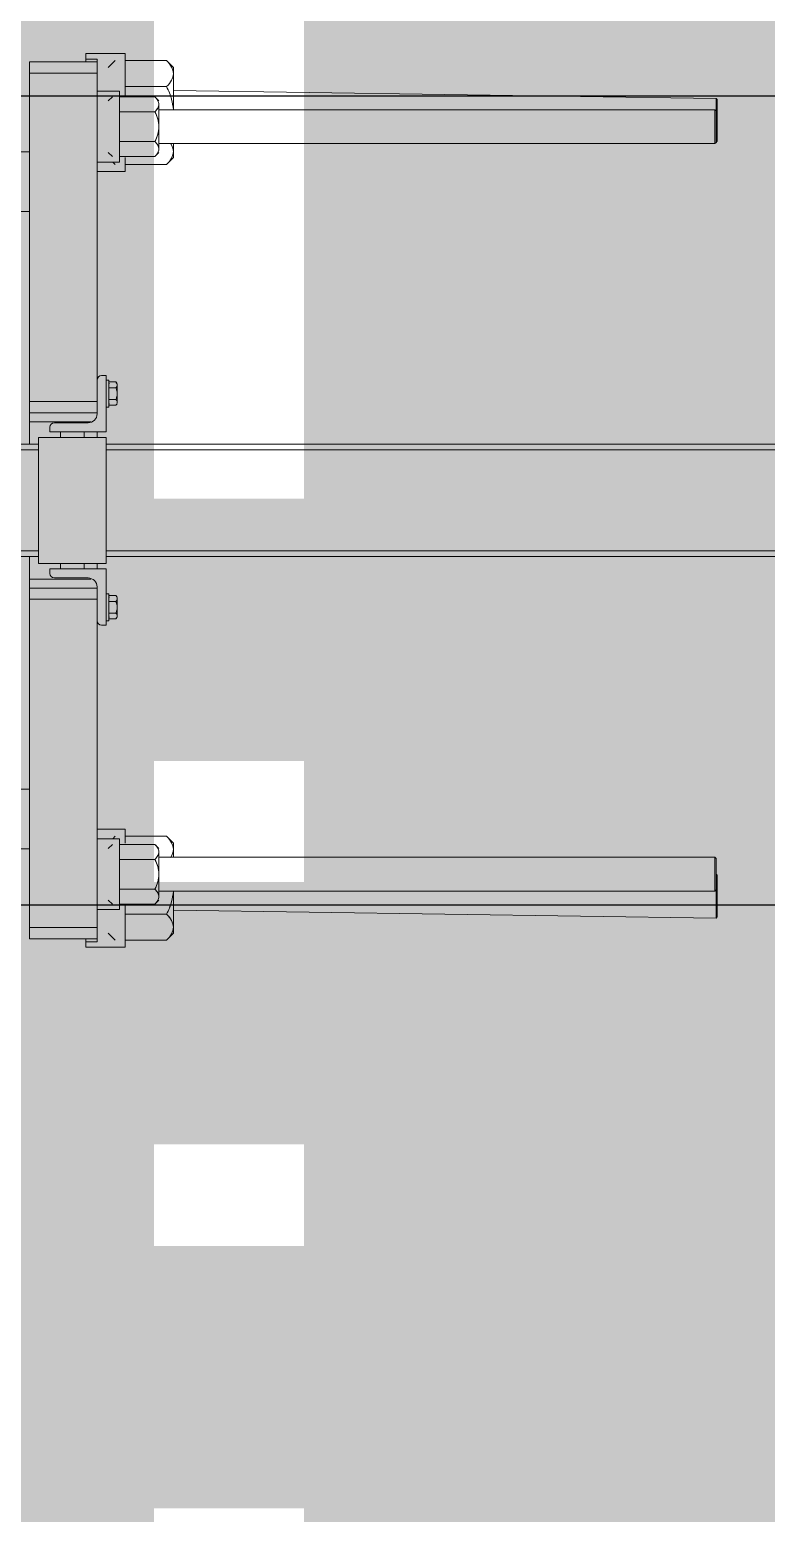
# Model space of a CAD drawing. Extents: x -3450 to 27857, y -1288 to 11880.
# Drawn here: x 1524.6 to 1623, y 309.9 to 507.8 of the extents above; entities that cross this region are included whole.
import ezdxf

# ---------------------------------------------------------------- set-up
doc = ezdxf.new("R2010")
doc.units = 0
doc.layers.add('188K-SM-03-F20-MECH-EQ-Y2257103$0$01-電力-CSA', color=1, linetype='Continuous')
doc.layers.add('188K-SM-03-F20-MECH-EQ-Y2257103$0$XFM7Q20PCW-200K$0$PCW EQ', color=22, linetype='Continuous', lineweight=9)

# ---------------------------------------------------------------- blocks, each defined once
blk = doc.blocks.new('188K-SM-03-F20-MECH-EQ-Y2257103$0$XFM7Q20PCW-200K$0$T20_FG_LC1800_15_03 - T20_FG_LC1800_15_03-V1119-CUB_L40')
for p, q in [((-64.9, 678.7), (-64.9, 74.7)), ((-11.9, 678.7), (-11.9, 74.7)), ((195.1, 678.7), (195.1, 66.7)), ((200.1, 678.7), (200.1, 66.7)), ((290.1, 678.7), (290.1, 66.7)), ((295.1, 678.7), (295.1, 66.7)), ((502.1, 678.7), (502.1, 74.7)), ((555.1, 678.7), (555.1, 74.7)), ((195.1, 74.7), (-144.9, 74.7)), ((-144.9, 14.7), (-144.9, 74.7)), ((-134.9, 14.7), (-134.9, 74.7)), ((157.1, 14.7), (157.1, 74.7)), ((167.1, 14.7), (167.1, 74.7)), ((175.1, 20.3), (175.1, 74.7)), ((301.1, 66.7), (189.1, 66.7)), ((189.1, 66.7), (189.1, 6.7)), ((635.1, 74.7), (295.1, 74.7)), ((301.1, 6.7), (301.1, 66.7)), ((315.1, 20.3), (315.1, 74.7)), ((323.1, 14.7), (323.1, 74.7)), ((333.1, 74.7), (333.1, 14.7)), ((625.1, 74.7), (625.1, 14.7)), ((635.1, 14.7), (635.1, 74.7)), ((184.1, 56.7), (180.1, 56.7)), ((184.1, 6.7), (184.1, 56.7)), ((310.1, 56.7), (306.1, 56.7)), ((306.1, 56.7), (306.1, 6.7)), ((176.1, 52.7), (176.1, 22.7)), ((189.1, 47.2), (184.1, 47.2)), ((306.1, 47.2), (301.1, 47.2)), ((314.1, 22.7), (314.1, 52.7)), ((176.1, 36.7), (176.1, 36.7)), ((189.1, 36.7), (189.1, 36.7)), ((301.1, 36.7), (301.1, 36.7)), ((314.1, 36.7), (314.1, 36.7)), ((-152.4, 24.7), (-152.4, -10.3)), ((-152.4, 24.7), (-147.4, 24.7)), ((-147.4, 14.7), (-147.4, 24.7)), ((-147.4, 24.7), (-144.9, 24.7)), ((138.1, 14.7), (-147.4, 14.7)), ((-118.9, 14.7), (-118.9, -5.3)), ((-71.3, 14.7), (-71.3, 14.7)), ((-55.9, -5.3), (-55.9, 14.7)), ((-47.4, -10.3), (-47.4, 14.7)), ((168.1, 14.7), (138.1, 14.7)), ((184.1, 26.2), (189.1, 26.2)), ((189.1, 14.7), (184.1, 14.7)), ((301.1, 26.2), (306.1, 26.2)), ((306.1, 14.7), (301.1, 14.7)), ((352.1, 14.7), (322.1, 14.7)), ((637.7, 14.7), (352.1, 14.7)), ((537.6, 14.7), (537.6, -10.3)), ((546.1, 14.7), (546.1, -5.3)), ((561.3, 14.7), (561.3, 14.7)), ((561.6, 14.7), (561.6, 14.7)), ((609.1, -5.3), (609.1, 14.7)), ((635.1, 24.7), (637.7, 24.7)), ((637.7, 14.7), (637.7, 24.7)), ((642.6, 24.7), (637.7, 24.7)), ((642.6, -10.3), (642.6, 24.7)), ((-139.9, 4.7), (-146.1, -1.5)), ((-110.4, 4.7), (-113.9, 1.1)), ((-60.8, 1.1), (-64.4, 4.7)), ((-53.7, -1.5), (-55.9, 0.7)), ((134.1, 10.7), (134.1, 6.7)), ((134.1, 6.7), (184.1, 6.7)), ((138.1, 6.7), (138.1, 4.2)), ((162.1, 4.2), (138.1, 4.2)), ((139.7, -1.9), (139.7, 3.7)), ((141.1, 4.2), (141.1, 3.7)), ((144.9, -1.9), (144.9, 3.7)), ((150.1, 4.2), (150.1, 4.2)), ((155.3, 3.7), (155.3, -1.9)), ((159.1, 3.7), (159.1, 4.2)), ((160.5, -1.9), (160.5, 3.7)), ((162.1, 4.2), (162.1, 6.7)), ((189.1, 6.7), (301.1, 6.7)), ((195.1, 6.7), (195.1, -861.3)), ((200.1, 6.7), (200.1, -861.3)), ((290.1, 6.7), (290.1, -861.3)), ((295.1, 6.7), (295.1, -861.3)), ((306.1, 6.7), (356.1, 6.7)), ((328.1, 6.7), (328.1, 4.2)), ((328.1, 4.2), (352.1, 4.2)), ((329.7, -1.9), (329.7, 3.7)), ((331.1, 4.2), (331.1, 3.7)), ((334.9, -1.9), (334.9, 3.7)), ((340.1, 4.2), (340.1, 4.2)), ((345.3, 3.7), (345.3, -1.9)), ((349.1, 3.7), (349.1, 4.2)), ((350.5, -1.9), (350.5, 3.7)), ((352.1, 4.2), (352.1, 6.7)), ((356.1, 6.7), (356.1, 10.7)), ((546.1, 0.7), (543.9, -1.5)), ((554.6, 4.7), (551.1, 1.1)), ((604.2, 1.1), (600.6, 4.7)), ((636.3, -1.5), (630.1, 4.7)), ((-152.4, -10.3), (-114.1, -10.3)), ((-146.1, -47.1), (-146.1, -10.3)), ((-123, -10.3), (-123, -47.1)), ((-118.9, -5.3), (-55.9, -5.3)), ((-113.9, -36.7), (-113.9, -5.3)), ((-100.6, -36.7), (-100.6, -5.3)), ((-74.1, -36.7), (-74.1, -5.3)), ((-60.8, -36.7), (-60.8, -5.3)), ((-59.8, -10.3), (-47.4, -10.3)), ((-53.7, -47.1), (-53.7, -10.3)), ((139.7, -1.9), (141.1, -3.3)), ((142.3, -3.3), (142.3, -3.3)), ((150.1, -3.3), (142.3, -3.3)), ((150.1, -3.3), (157.9, -3.3)), ((157.9, -3.3), (157.9, -3.3)), ((159.1, -3.3), (160.5, -1.9)), ((329.7, -1.9), (331.1, -3.3)), ((332.3, -3.3), (332.3, -3.3)), ((340.1, -3.3), (332.3, -3.3)), ((340.1, -3.3), (347.9, -3.3)), ((347.9, -3.3), (347.9, -3.3)), ((349.1, -3.3), (350.5, -1.9)), ((537.6, -10.3), (550.1, -10.3)), ((543.9, -47.1), (543.9, -10.3)), ((546.1, -5.3), (609.1, -5.3)), ((551.1, -36.7), (551.1, -5.3)), ((564.4, -36.7), (564.4, -5.3)), ((590.9, -36.7), (590.9, -5.3)), ((604.2, -36.7), (604.2, -5.3)), ((604.9, -10.3), (642.6, -10.3)), ((613.2, -47.1), (613.2, -10.3)), ((636.3, -47.1), (636.3, -10.3)), ((-113.9, -36.7), (-110.4, -40.3)), ((-64.4, -40.3), (-60.8, -36.7)), ((551.1, -36.7), (554.6, -40.3)), ((600.6, -40.3), (604.2, -36.7)), ((-146.1, -47.1), (-139.9, -53.3)), ((-107.3, -40.3), (-107.3, -40.3)), ((-67.4, -40.3), (-107.3, -40.3)), ((-102.4, -40.3), (-102.4, -535.3)), ((-72.4, -535.3), (-72.4, -40.3)), ((-67.4, -40.3), (-67.4, -40.3)), ((-59.9, -53.3), (-53.7, -47.1)), ((543.9, -47.1), (550.1, -53.3)), ((597.6, -40.3), (557.7, -40.3)), ((557.7, -40.3), (557.7, -40.3)), ((562.6, -40.3), (562.6, -535.3)), ((592.6, -535.3), (592.6, -40.3)), ((597.6, -40.3), (597.6, -40.3)), ((630.1, -53.3), (636.3, -47.1)), ((-139.9, -53.3), (-134.5, -53.3)), ((-102.4, -53.3), (-134.5, -53.3)), ((-119.4, -53.2), (-112.4, -536.3)), ((-72.3, -53.3), (-65.2, -53.3)), ((-59.9, -53.3), (-65.2, -53.3)), ((555.5, -53.3), (550.1, -53.3)), ((555.5, -53.3), (562.6, -53.3)), ((624.8, -53.3), (592.7, -53.3)), ((616.6, -536.3), (609.6, -53.2)), ((624.8, -53.3), (630.1, -53.3)), ((-112.4, -536.3), (-111.4, -537.3)), ((-112.4, -536.3), (-73.4, -536.3)), ((-111.4, -537.3), (-74.4, -537.3)), ((-102.4, -535.3), (-101.4, -536.3)), ((-102.4, -535.3), (-72.4, -535.3)), ((-101.4, -536.3), (-76.6, -536.3)), ((-73.4, -536.3), (-80.4, -536.3)), ((-76.4, -536.3), (-73.4, -536.3)), ((-74.4, -537.3), (-73.4, -536.3)), ((-73.4, -536.3), (-72.4, -535.3)), ((562.6, -535.3), (563.6, -536.3)), ((562.6, -535.3), (563.6, -536.3)), ((592.6, -535.3), (562.6, -535.3)), ((591.6, -536.3), (563.6, -536.3)), ((570.6, -536.3), (577.6, -536.3)), ((577.6, -536.3), (578.6, -537.3)), ((577.6, -536.3), (578.6, -537.3)), ((616.6, -536.3), (577.6, -536.3)), ((615.6, -537.3), (578.6, -537.3)), ((591.6, -536.3), (592.6, -535.3)), ((615.6, -537.3), (616.6, -536.3)), ((615.6, -537.3), (616.6, -536.3))]:
    blk.add_line(p, q)
for centre, radius, start, end in [((180.1, 52.7), 4, 90, 180), ((310.1, 52.7), 4, 0, 90), ((138.1, 10.7), 4, 90, 180), ((168.1, 22.7), 8, 270, 0), ((322.1, 22.7), 8, 180, 270), ((352.1, 10.7), 4, 0, 90)]:
    blk.add_arc(centre, radius, start, end)
for points in [[(139.7, -1.9), (140.2, -2.3), (141, -3), (141.9, -3.3), (142.3, -3.3)], [(142.3, -3.3), (142.8, -3.3), (143.7, -3), (144.5, -2.4), (144.9, -1.9)], [(143.7, -2.9), (143.3, -3.1), (142.8, -3.3), (142.3, -3.3)], [(144.9, -1.9), (144.5, -2.3), (144.1, -2.7), (143.7, -2.9)], [(150.1, -3.3), (149.2, -3.3), (147.5, -3), (145.8, -2.4), (144.9, -1.9)], [(150.1, -3.3), (151, -3.3), (152.8, -3), (154.5, -2.4), (155.3, -1.9)], [(152.8, -2.9), (152, -3.1), (151.1, -3.3), (150.1, -3.3)], [(155.3, -1.9), (154.5, -2.3), (153.7, -2.7), (152.8, -2.9)], [(157.9, -3.3), (157.5, -3.3), (156.6, -3), (155.8, -2.4), (155.3, -1.9)], [(157.9, -3.3), (158.4, -3.3), (159.3, -3), (160.1, -2.4), (160.5, -1.9)], [(332.3, -3.3), (331.9, -3.3), (331, -3), (330.2, -2.4), (329.7, -1.9)], [(332.3, -3.3), (332.8, -3.3), (333.7, -3), (334.5, -2.4), (334.9, -1.9)], [(333.7, -2.9), (333.3, -3.1), (332.8, -3.3), (332.3, -3.3)], [(334.9, -1.9), (334.5, -2.3), (334.1, -2.7), (333.7, -2.9)], [(334.9, -1.9), (335.8, -2.3), (337.4, -3), (339.2, -3.3), (340.1, -3.3)], [(340.1, -3.3), (341, -3.3), (342.8, -3), (344.5, -2.4), (345.3, -1.9)], [(342.8, -2.9), (342, -3.1), (341.1, -3.3), (340.1, -3.3)], [(345.3, -1.9), (344.5, -2.3), (343.7, -2.7), (342.8, -2.9)], [(347.9, -3.3), (347.5, -3.3), (346.6, -3), (345.8, -2.4), (345.3, -1.9)], [(350.5, -1.9), (350.1, -2.3), (349.3, -3), (348.4, -3.3), (347.9, -3.3)], [(-113.9, -36.7), (-112.9, -37.9), (-110.7, -39.6), (-108.4, -40.2), (-107.3, -40.3)], [(-100.6, -36.7), (-101.7, -37.9), (-103.9, -39.6), (-106.1, -40.2), (-107.3, -40.3)], [(-107.3, -40.3), (-106.1, -40.2), (-105, -39.9), (-103.9, -39.3)], [(-103.9, -39.3), (-102.7, -38.7), (-101.7, -37.9), (-100.6, -36.7)], [(-100.6, -36.7), (-98.5, -37.9), (-96.3, -38.7), (-94.1, -39.3)], [(-87.4, -40.3), (-89.7, -40.2), (-94.3, -39.6), (-98.6, -37.9), (-100.6, -36.7)], [(-74.1, -36.7), (-76.2, -37.9), (-80.6, -39.6), (-85.1, -40.2), (-87.4, -40.3)], [(-80.5, -39.3), (-78.3, -38.7), (-76.2, -37.9), (-74.1, -36.7)], [(-67.4, -40.3), (-68.6, -40.2), (-70.9, -39.6), (-73, -37.9), (-74.1, -36.7)], [(-60.8, -36.7), (-61.9, -37.9), (-64, -39.6), (-66.3, -40.2), (-67.4, -40.3)], [(-67.4, -40.3), (-66.3, -40.2), (-65.1, -39.9), (-64, -39.3)], [(-64, -39.3), (-62.9, -38.7), (-61.8, -37.9), (-60.8, -36.7)], [(557.7, -40.3), (556.5, -40.2), (554.3, -39.6), (552.1, -37.9), (551.1, -36.7)], [(564.4, -36.7), (563.3, -37.9), (561.1, -39.6), (558.9, -40.2), (557.7, -40.3)], [(557.7, -40.3), (558.9, -40.2), (560, -39.9), (561.1, -39.3)], [(561.1, -39.3), (562.3, -38.7), (563.3, -37.9), (564.4, -36.7)], [(577.6, -40.3), (575.3, -40.2), (570.7, -39.6), (566.4, -37.9), (564.4, -36.7)], [(564.6, -36.9), (566.7, -37.9), (568.8, -38.8), (570.9, -39.3)], [(590.9, -36.7), (588.8, -37.9), (584.4, -39.6), (579.9, -40.2), (577.6, -40.3)], [(584.5, -39.3), (586.7, -38.7), (588.8, -37.9), (590.9, -36.7)], [(590.9, -36.7), (592, -37.9), (594.2, -39.6), (596.4, -40.2), (597.6, -40.3)], [(604.2, -36.7), (603.1, -37.9), (601, -39.6), (598.7, -40.2), (597.6, -40.3)], [(597.6, -40.3), (598.7, -40.2), (599.9, -39.9), (601, -39.3)], [(601, -39.3), (602.1, -38.7), (603.2, -37.9), (604.2, -36.7)], [(-146.1, -47.1), (-144.2, -49.1), (-142.4, -50.6), (-140.4, -51.6)], [(-134.5, -53.3), (-136.5, -53.2), (-140.5, -52), (-144.2, -49.1), (-146.1, -47.1)], [(-140.4, -51.6), (-138.5, -52.6), (-136.5, -53.2), (-134.5, -53.3)], [(-123, -47.1), (-124.8, -49.1), (-128.5, -52), (-132.5, -53.2), (-134.5, -53.3)], [(-134.5, -53.3), (-132.5, -53.2), (-130.5, -52.6), (-128.6, -51.6)], [(-128.6, -51.6), (-126.6, -50.5), (-124.8, -49.1), (-123, -47.1)], [(-123, -47.1), (-119.3, -49.1), (-115.6, -50.6), (-111.7, -51.6)], [(-111.7, -51.6), (-110, -52), (-108.3, -52.4), (-106.5, -52.7)], [(-72.4, -50.8), (-72, -51.1), (-71.6, -51.4), (-71.1, -51.6)], [(-71.1, -51.6), (-69.2, -52.6), (-67.2, -53.2), (-65.2, -53.3)], [(-53.7, -47.1), (-55.5, -49.1), (-59.2, -52), (-63.2, -53.2), (-65.2, -53.3)], [(-65.2, -53.3), (-63.2, -53.2), (-61.2, -52.6), (-59.3, -51.6)], [(-59.3, -51.6), (-57.4, -50.5), (-55.5, -49.1), (-53.7, -47.1)], [(543.9, -47.1), (545.8, -49.1), (547.6, -50.6), (549.6, -51.6)], [(555.5, -53.3), (553.5, -53.2), (549.5, -52), (545.8, -49.1), (543.9, -47.1)], [(549.6, -51.6), (551.5, -52.6), (553.5, -53.2), (555.5, -53.3)], [(555.5, -53.3), (557.5, -53.2), (559.5, -52.6), (561.4, -51.6)], [(561.4, -51.6), (561.9, -51.4), (562.3, -51.1), (562.7, -50.8)], [(596.8, -52.7), (598.6, -52.4), (600.3, -52), (602, -51.6)], [(602, -51.6), (605.9, -50.5), (609.6, -49.1), (613.2, -47.1)], [(613.2, -47.1), (615.1, -49.1), (616.9, -50.6), (618.9, -51.6)], [(624.8, -53.3), (622.7, -53.2), (618.8, -52), (615, -49.1), (613.2, -47.1)], [(618.9, -51.6), (620.8, -52.6), (622.8, -53.2), (624.8, -53.3)], [(636.3, -47.1), (634.5, -49.1), (630.8, -52), (626.8, -53.2), (624.8, -53.3)], [(624.8, -53.3), (626.8, -53.2), (628.8, -52.6), (630.7, -51.6)], [(630.7, -51.6), (632.6, -50.5), (634.5, -49.1), (636.3, -47.1)]]:
    blk.add_open_spline(points, degree=3)
for points, knots in [([(-102.4, -53.2), (-105.6, -52.9), (-112.6, -51.7), (-119.3, -49.1), (-123, -47.1)], [-0.8948363, -0.8948363, -0.8948363, -0.8948363, -0.5, 0, 0, 0, 0]), ([(-106.5, -52.7), (-108.3, -52.4), (-113.9, -51.2), (-119.3, -49.1), (-123, -47.1)], [-0.7235953, -0.7235953, -0.7235953, -0.7235953, -0.5, 0, 0, 0, 0]), ([(-65.2, -53.3), (-67.3, -53.2), (-69.7, -52.5), (-72, -51.1), (-72.4, -50.8)], [-1, -1, -1, -1, -0.5, -0.3931189, -0.3931189, -0.3931189, -0.3931189]), ([(562.7, -50.8), (562.3, -51.1), (559.9, -52.5), (557.5, -53.2), (555.5, -53.3)], [-0.6083228, -0.6083228, -0.6083228, -0.6083228, -0.5, 0, 0, 0, 0]), ([(613.2, -47.1), (609.6, -49.1), (602.9, -51.7), (595.8, -52.9), (592.7, -53.2)], [-1, -1, -1, -1, -0.5, -0.10553, -0.10553, -0.10553, -0.10553]), ([(613.2, -47.1), (609.6, -49.1), (604.2, -51.2), (598.5, -52.4), (596.8, -52.7)], [-1, -1, -1, -1, -0.5, -0.2773673, -0.2773673, -0.2773673, -0.2773673])]:
    blk.add_open_spline(points, degree=3, knots=knots)
blk = doc.blocks.new('188K-SM-03-F20-MECH-EQ-Y2257103')
at = {"ltscale": 1000}
blk.add_lwpolyline([(1665, 499), (1665, 391), (1405, 391), (1405, 499)], close=True, dxfattribs=at)
at = {"layer": '188K-SM-03-F20-MECH-EQ-Y2257103$0$01-電力-CSA', "color": 5, "ltscale": 1000, "const_width": 80}
blk.add_lwpolyline([(1501.213, 128.025), (1501.213, 1897.721)], dxfattribs=at)
at = {"layer": '188K-SM-03-F20-MECH-EQ-Y2257103$0$01-電力-CSA', "color": 4, "ltscale": 1000}
for points, const_width in [([(1601.213, 76.802), (1601.213, 1896.72)], 80), ([(2141.115, 469.4), (1601.213, 469.4), (1601.213, 469.4)], 75), ([(1432.328, 427.724), (1601.213, 427.724)], 35)]:
    blk.add_lwpolyline(points, dxfattribs=dict(at, const_width=const_width))
at = {"layer": '188K-SM-03-F20-MECH-EQ-Y2257103$0$01-電力-CSA', "color": 3, "ltscale": 1000, "const_width": 35}
blk.add_lwpolyline([(1432.328, 376.574), (1701.213, 376.574)], dxfattribs=at)
at = {"layer": '188K-SM-03-F20-MECH-EQ-Y2257103$0$01-電力-CSA', "color": 217, "ltscale": 1000, "true_color": 0x93278f, "const_width": 35}
blk.add_lwpolyline([(1432.328, 328.029), (1758.271, 328.029)], dxfattribs=at)
at = {"layer": '188K-SM-03-F20-MECH-EQ-Y2257103$0$XFM7Q20PCW-200K$0$PCW EQ', "xscale": -0.15, "yscale": 0.15, "zscale": 0.15, "rotation": 90}
blk.add_blockref('188K-SM-03-F20-MECH-EQ-Y2257103$0$XFM7Q20PCW-200K$0$T20_FG_LC1800_15_03 - T20_FG_LC1800_15_03-V1119-CUB_L40', (1535.805, 481.77), dxfattribs=at)

msp = doc.modelspace()

# ---------------------------------------------------------------- block references
msp.add_blockref('188K-SM-03-F20-MECH-EQ-Y2257103', (0, 0))

doc.saveas('drawing.dxf')
